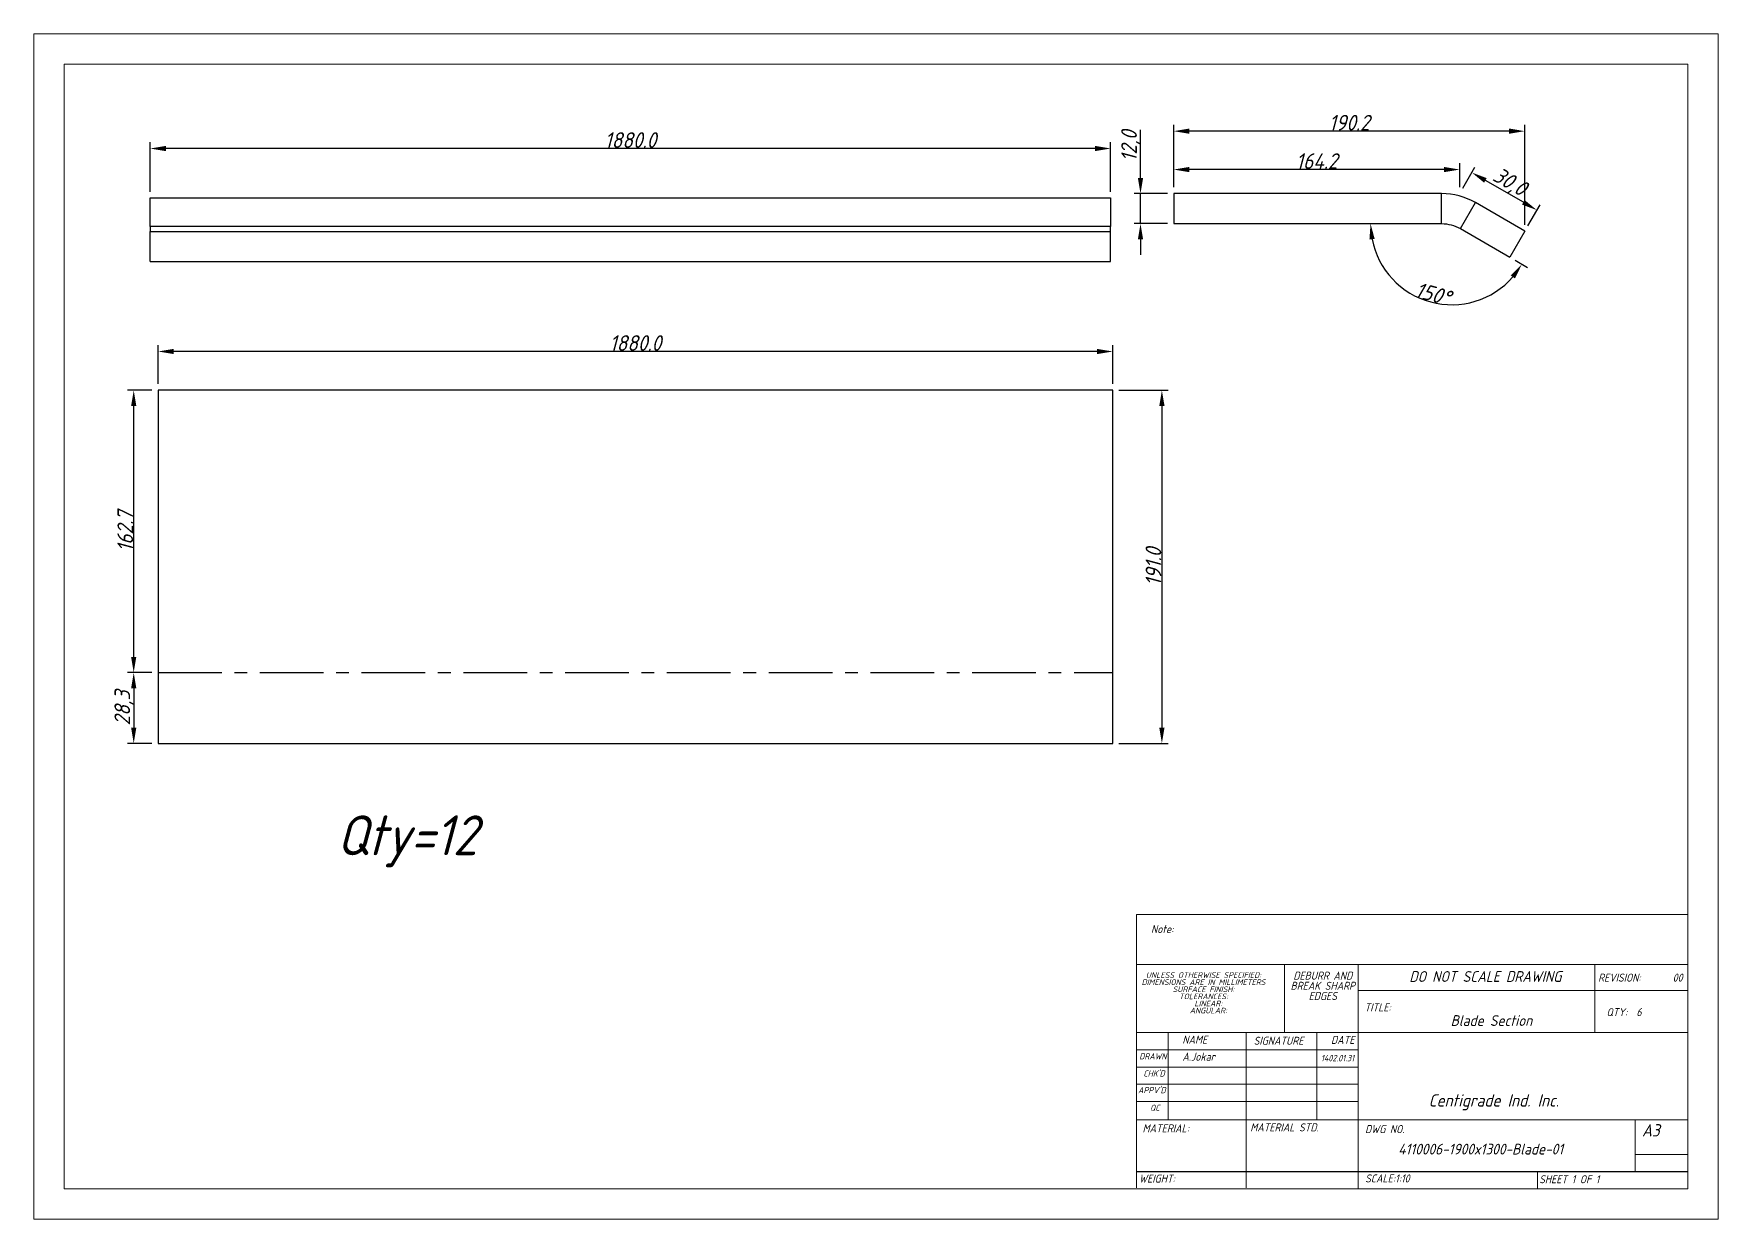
# Model space of a CAD drawing. Header units: millimetres. Extents: x -1142 to 2568, y 2116 to 2589.
# Drawn here: x -1142 to -469, y 2116 to 2589 of the extents above; entities that cross this region are included whole.
import ezdxf

# ---------------------------------------------------------------- set-up
doc = ezdxf.new("R2010")
doc.units = ezdxf.units.MM
doc.header["$LTSCALE"] = 2
doc.header["$PDSIZE"] = -1
doc.linetypes.add('CENTERX2', pattern=[20.32, 12.7, -2.54, 2.54, -2.54])
doc.linetypes.add('SLD-Solid', pattern=[0])
doc.styles.add('GENISO', font='geniso.shx', dxfattribs={"oblique": 15})
doc.dimstyles.new('Scale', dxfattribs={"dimscale": 2.5, "dimtxt": 2.5, "dimasz": 2.5, "dimexe": 1, "dimexo": 1, "dimgap": 0.1, "dimtad": 1, "dimdec": 1, "dimzin": 0, "dimtxsty": 'GENISO', "dimcen": 2.5, "dimclrd": 1, "dimclre": 1, "dimclrt": 256, "dimadec": 0, "dimazin": 0, "dimtfac": 1, "dimtdec": 1, "dimtmove": 0, "dimatfit": 3, "dimfxl": 1, "dimtzin": 0, "dimlwd": -1, "dimlwe": -1, "dimarcsym": 0})

# ---------------------------------------------------------------- blocks, each defined once
blk = doc.blocks.new('*D32')
at = {"color": 1, "transparency": 16777216}
for p, q in [((-1095.35, 2525.88), (-1095.35, 2545.63)), ((-718.09, 2543.13), (-1089.1, 2543.13)), ((-711.84, 2525.88), (-711.84, 2545.63))]:
    blk.add_line(p, q, dxfattribs=at)
for points in [[(-1089.1, 2544.18), (-1089.1, 2542.09), (-1095.35, 2543.13)], [(-718.09, 2544.18), (-718.09, 2542.09), (-711.84, 2543.13)]]:
    blk.add_solid(points, dxfattribs=at)
at = {"layer": 'Defpoints', "color": 0, "transparency": 16777216}
for p in [(-1095.35, 2543.13), (-1095.35, 2523.38), (-711.84, 2523.38)]:
    blk.add_point(p, dxfattribs=at)
at = {"transparency": 16777216, "insert": (-903.59, 2546.51), "char_height": 6.25, "attachment_point": 5, "style": 'GENISO'}
blk.add_mtext('1880.0', dxfattribs=at)
blk = doc.blocks.new('*D23')
at = {"color": 1, "transparency": 16777216}
for p, q in [((-686.67, 2527.65), (-686.67, 2552.56)), ((-552.72, 2550.06), (-680.42, 2550.06)), ((-546.47, 2512.65), (-546.47, 2552.56))]:
    blk.add_line(p, q, dxfattribs=at)
for points in [[(-680.42, 2551.11), (-680.42, 2549.02), (-686.67, 2550.06)], [(-552.72, 2551.11), (-552.72, 2549.02), (-546.47, 2550.06)]]:
    blk.add_solid(points, dxfattribs=at)
at = {"layer": 'Defpoints', "color": 0, "transparency": 16777216}
for p in [(-686.67, 2550.06), (-686.67, 2525.15), (-546.47, 2510.15)]:
    blk.add_point(p, dxfattribs=at)
at = {"transparency": 16777216, "insert": (-616.57, 2553.44), "char_height": 6.25, "attachment_point": 5, "style": 'GENISO'}
blk.add_mtext('190.2', dxfattribs=at)
blk = doc.blocks.new('*D24')
at = {"color": 1, "transparency": 16777216}
for p, q in [((-571.2, 2527.32), (-566.37, 2535.69)), ((-547.05, 2521.65), (-562.2, 2530.4)), ((-545.22, 2512.32), (-540.38, 2520.69))]:
    blk.add_line(p, q, dxfattribs=at)
for points in [[(-561.68, 2531.31), (-562.72, 2529.5), (-567.62, 2533.53)], [(-546.53, 2522.56), (-547.57, 2520.75), (-541.63, 2518.53)]]:
    blk.add_solid(points, dxfattribs=at)
at = {"layer": 'Defpoints', "color": 0, "transparency": 16777216}
for p in [(-567.62, 2533.53), (-572.45, 2525.15), (-546.47, 2510.15)]:
    blk.add_point(p, dxfattribs=at)
at = {"transparency": 16777216, "insert": (-552.7, 2529.36), "char_height": 6.25, "attachment_point": 5, "rotation": 330, "style": 'GENISO'}
blk.add_mtext('30,0', dxfattribs=at)
blk = doc.blocks.new('*D25')
at = {"color": 1, "transparency": 16777216}
for p, q in [((-686.67, 2527.65), (-686.67, 2537.24)), ((-572.45, 2527.65), (-572.45, 2537.24)), ((-578.7, 2534.74), (-680.42, 2534.74))]:
    blk.add_line(p, q, dxfattribs=at)
for points in [[(-680.42, 2535.78), (-680.42, 2533.7), (-686.67, 2534.74)], [(-578.7, 2535.78), (-578.7, 2533.7), (-572.45, 2534.74)]]:
    blk.add_solid(points, dxfattribs=at)
at = {"layer": 'Defpoints', "color": 0, "transparency": 16777216}
for p in [(-686.67, 2534.74), (-686.67, 2525.15), (-572.45, 2525.15)]:
    blk.add_point(p, dxfattribs=at)
at = {"transparency": 16777216, "insert": (-629.56, 2538.11), "char_height": 6.25, "attachment_point": 5, "style": 'GENISO'}
blk.add_mtext('164.2', dxfattribs=at)
blk = doc.blocks.new('*D26')
at = {"color": 1, "transparency": 16777216}
for p, q in [((-699.92, 2531.4), (-699.92, 2550.59)), ((-689.17, 2525.15), (-702.42, 2525.15)), ((-699.92, 2513.15), (-699.92, 2525.15)), ((-689.17, 2513.15), (-702.42, 2513.15)), ((-699.92, 2506.9), (-699.92, 2500.65))]:
    blk.add_line(p, q, dxfattribs=at)
for points in [[(-700.96, 2531.4), (-698.88, 2531.4), (-699.92, 2525.15)], [(-700.96, 2506.9), (-698.88, 2506.9), (-699.92, 2513.15)]]:
    blk.add_solid(points, dxfattribs=at)
at = {"layer": 'Defpoints', "color": 0, "transparency": 16777216}
for p in [(-699.92, 2525.15), (-686.67, 2525.15), (-686.67, 2513.15)]:
    blk.add_point(p, dxfattribs=at)
at = {"transparency": 16777216, "insert": (-703.76, 2544.12), "char_height": 6.25, "attachment_point": 5, "rotation": 90, "style": 'GENISO'}
blk.add_mtext('12,0', dxfattribs=at)
blk = doc.blocks.new('*D27')
at = {"color": 1, "transparency": 16777216}
blk.add_line((-550.31, 2498.51), (-545.45, 2495.7), dxfattribs=at)
blk.add_arc((-575.67, 2513.15), 32.39, 191.07176, 318.92824, dxfattribs=at)
for points in [[(-608.5, 2506.83), (-606.42, 2507.03), (-608.06, 2513.15)], [(-552.09, 2492.47), (-550.4, 2491.26), (-547.61, 2496.95)]]:
    blk.add_solid(points, dxfattribs=at)
at = {"layer": 'Defpoints', "color": 0, "transparency": 16777216}
for p in [(-686.67, 2513.15), (-579.69, 2513.15), (-572.19, 2511.14), (-552.47, 2499.76), (-596.49, 2488.34)]:
    blk.add_point(p, dxfattribs=at)
at = {"transparency": 16777216, "insert": (-583.18, 2485.12), "char_height": 6.25, "attachment_point": 5, "rotation": 345, "style": 'GENISO'}
blk.add_mtext('150°', dxfattribs=at)
blk = doc.blocks.new('*D28')
at = {"color": 1, "transparency": 16777216}
for p, q in [((-708.52, 2446.64), (-688.88, 2446.64)), ((-691.38, 2440.39), (-691.38, 2311.89)), ((-708.52, 2305.64), (-688.88, 2305.64))]:
    blk.add_line(p, q, dxfattribs=at)
for points in [[(-692.42, 2440.39), (-690.33, 2440.39), (-691.38, 2446.64)], [(-692.42, 2311.89), (-690.33, 2311.89), (-691.38, 2305.64)]]:
    blk.add_solid(points, dxfattribs=at)
at = {"layer": 'Defpoints', "color": 0, "transparency": 16777216}
for p in [(-711.02, 2446.64), (-711.02, 2305.64), (-691.38, 2305.64)]:
    blk.add_point(p, dxfattribs=at)
at = {"transparency": 16777216, "insert": (-694.75, 2376.14), "char_height": 6.25, "attachment_point": 5, "rotation": 90, "style": 'GENISO'}
blk.add_mtext('191.0', dxfattribs=at)
blk = doc.blocks.new('*D29')
at = {"color": 1, "transparency": 16777216}
for p, q in [((-1092.21, 2449.14), (-1092.21, 2464.61)), ((-717.27, 2462.11), (-1085.96, 2462.11)), ((-711.02, 2449.14), (-711.02, 2464.61))]:
    blk.add_line(p, q, dxfattribs=at)
for points in [[(-1085.96, 2463.15), (-1085.96, 2461.07), (-1092.21, 2462.11)], [(-717.27, 2463.15), (-717.27, 2461.07), (-711.02, 2462.11)]]:
    blk.add_solid(points, dxfattribs=at)
at = {"layer": 'Defpoints', "color": 0, "transparency": 16777216}
for p in [(-1092.21, 2462.11), (-1092.21, 2446.64), (-711.02, 2446.64)]:
    blk.add_point(p, dxfattribs=at)
at = {"transparency": 16777216, "insert": (-901.61, 2465.48), "char_height": 6.25, "attachment_point": 5, "style": 'GENISO'}
blk.add_mtext('1880.0', dxfattribs=at)
blk = doc.blocks.new('*D30')
at = {"color": 1, "transparency": 16777216}
for p, q in [((-1094.71, 2333.94), (-1104.43, 2333.94)), ((-1101.93, 2327.69), (-1101.93, 2311.89)), ((-1094.71, 2305.64), (-1104.43, 2305.64))]:
    blk.add_line(p, q, dxfattribs=at)
for points in [[(-1102.97, 2327.69), (-1100.89, 2327.69), (-1101.93, 2333.94)], [(-1102.97, 2311.89), (-1100.89, 2311.89), (-1101.93, 2305.64)]]:
    blk.add_solid(points, dxfattribs=at)
at = {"layer": 'Defpoints', "color": 0, "transparency": 16777216}
for p in [(-1092.21, 2333.94), (-1101.93, 2305.64), (-1092.21, 2305.64)]:
    blk.add_point(p, dxfattribs=at)
at = {"transparency": 16777216, "insert": (-1105.77, 2319.79), "char_height": 6.25, "attachment_point": 5, "rotation": 90, "style": 'GENISO'}
blk.add_mtext('28,3', dxfattribs=at)
blk = doc.blocks.new('*D31')
at = {"color": 1, "transparency": 16777216}
for p, q in [((-1094.71, 2446.64), (-1104.43, 2446.64)), ((-1101.93, 2340.19), (-1101.93, 2440.39)), ((-1094.71, 2333.94), (-1104.43, 2333.94))]:
    blk.add_line(p, q, dxfattribs=at)
for points in [[(-1102.97, 2440.39), (-1100.89, 2440.39), (-1101.93, 2446.64)], [(-1102.97, 2340.19), (-1100.89, 2340.19), (-1101.93, 2333.94)]]:
    blk.add_solid(points, dxfattribs=at)
at = {"layer": 'Defpoints', "color": 0, "transparency": 16777216}
for p in [(-1101.93, 2446.64), (-1092.21, 2446.64), (-1092.21, 2333.94)]:
    blk.add_point(p, dxfattribs=at)
at = {"transparency": 16777216, "insert": (-1105.31, 2390.29), "char_height": 6.25, "attachment_point": 5, "rotation": 90, "style": 'GENISO'}
blk.add_mtext('162.7', dxfattribs=at)

msp = doc.modelspace()

# ---------------------------------------------------------------- linework, layer by layer
at = {"color": 7, "linetype": 'Continuous', "lineweight": 25}
for p, q in [((-1095.35, 2523.38), (-711.84, 2523.38)), ((-1095.35, 2512), (-1095.35, 2523.38)), ((-711.84, 2523.38), (-711.84, 2512)), ((-686.67, 2525.15), (-686.67, 2513.15)), ((-579.69, 2513.15), (-579.69, 2525.15)), ((-572.19, 2511.14), (-566.19, 2521.53)), ((-711.84, 2512), (-1095.35, 2512)), ((-1095.35, 2512), (-1095.35, 2509.99)), ((-1095.35, 2509.99), (-711.84, 2509.99)), ((-1095.35, 2497.99), (-1095.35, 2509.99)), ((-711.84, 2509.99), (-711.84, 2512)), ((-711.84, 2497.99), (-711.84, 2509.99)), ((-546.47, 2510.15), (-552.47, 2499.76)), ((-1095.35, 2497.99), (-711.84, 2497.99))]:
    msp.add_line(p, q, dxfattribs=at)
for p, q in [((-711.02, 2446.64), (-1092.21, 2446.64)), ((-1092.21, 2446.64), (-1092.21, 2305.64)), ((-711.02, 2305.64), (-711.02, 2446.64)), ((-1092.21, 2305.64), (-711.02, 2305.64)), ((-701.47, 2134.71), (-481.35, 2134.71))]:
    msp.add_line(p, q)
at = {"linetype": 'CENTERX2'}
msp.add_line((-1092.21, 2333.94), (-711.02, 2333.94), dxfattribs=at)
at = {"color": 7, "linetype": 'SLD-Solid', "lineweight": 0}
for p, q in [((-701.47, 2237.39), (-481.35, 2237.39)), ((-701.47, 2237.39), (-701.47, 2217.38)), ((-701.47, 2217.38), (-481.35, 2217.38)), ((-701.47, 2217.38), (-701.47, 2128.23)), ((-642.47, 2217.38), (-642.47, 2190.23)), ((-612.97, 2217.38), (-612.97, 2127.82)), ((-518.49, 2190.23), (-518.49, 2217.38)), ((-481.35, 2207.05), (-612.97, 2207.05)), ((-481.35, 2190.23), (-701.47, 2190.23)), ((-688.83, 2190.23), (-688.83, 2155.38)), ((-657.72, 2190.23), (-657.72, 2128.23)), ((-629.51, 2190.23), (-629.51, 2155.38)), ((-612.97, 2128.23), (-612.97, 2190.23)), ((-612.97, 2183.34), (-701.47, 2183.34)), ((-612.97, 2176.45), (-701.47, 2176.45)), ((-612.97, 2169.56), (-701.47, 2169.56)), ((-612.97, 2162.67), (-701.47, 2162.67)), ((-684.62, 2155.38), (-701.47, 2155.38)), ((-684.62, 2155.38), (-481.35, 2155.38)), ((-502.43, 2134.71), (-502.43, 2155.38)), ((-481.35, 2141.6), (-502.43, 2141.6)), ((-541.33, 2127.82), (-541.33, 2134.71))]:
    msp.add_line(p, q, dxfattribs=at)
for points in [[(-1141.87, 2588.97), (-469.2, 2588.97), (-469.2, 2115.67), (-1141.87, 2115.67)], [(-1129.71, 2576.81), (-481.35, 2576.81), (-481.35, 2127.82), (-1129.71, 2127.82)]]:
    msp.add_lwpolyline(points, close=True, dxfattribs=at)
at = {"color": 7, "linetype": 'Continuous', "lineweight": 25}
for points in [[(-546.47, 2510.15), (-566.19, 2521.53, 0.131652), (-579.69, 2525.15), (-686.67, 2525.15)], [(-686.67, 2513.15), (-579.69, 2513.15, -0.131652), (-572.19, 2511.14), (-552.47, 2499.76)]]:
    msp.add_lwpolyline(points, format="xyb", dxfattribs=at)

# ---------------------------------------------------------------- texts
at = {"style": 'GENISO', "oblique": 15}
msp.add_text('Qty=12', height=15.911, dxfattribs=at).set_placement((-1020.89, 2261.02))
at = {"attachment_point": 5, "style": 'GENISO'}
for s, insert, char_height in [('Note:', (-691.22, 2231.53), 3.196), ('UNLESS OTHERWISE SPECIFIED:', (-674.75, 2213.17), 2.237), ('DEBURR AND', (-627.14, 2212.93), 3.196), ('DO NOT SCALE DRAWING', (-562.22, 2212.59), 4.302), ('REVISION:       00', (-500.33, 2212.14), 3.1958), ('DIMENSIONS ARE IN MILLIMETERS', (-674.75, 2210.34), 2.237), ('SURFACE FINISH:', (-674.75, 2207.5), 2.237), ('BREAK SHARP', (-627.14, 2208.88), 3.1958), ('EDGES', (-627.14, 2204.82), 3.196), ('TOLERANCES:', (-674.75, 2204.66), 2.237), ('ANGULAR:', (-672.83, 2198.99), 2.237), ('LINEAR:', (-672.83, 2201.83), 2.237), ('TITLE:', (-605.21, 2200.25), 3.196), ('QTY:  6', (-506.85, 2198.36), 3.196), ('Blade Section', (-559.8, 2195.01), 4.302), ('NAME', (-678.26, 2187.39), 3.196), ('SIGNATURE', (-644.8, 2186.94), 3.196), ('DATE', (-619.17, 2187.29), 3.196), ('DRAWN', (-694.98, 2180.72), 2.458), ('A.Jokar', (-676.69, 2180.56), 3.196), ('1402.01.31', (-621.24, 2180.01), 2.557), ("CHK'D", (-694.5, 2173.88), 2.458), ("APPV'D", (-695.37, 2167.24), 2.458), ('QC', (-694.2, 2160.19), 2.458), ('Centigrade Ind. Inc.', (-558.86, 2162.38), 4.9166), ('MATERIAL:', (-689.82, 2151.99), 3.196), ('MATERIAL STD.', (-642.44, 2152.35), 3.1958), ('DWG NO.', (-602.4, 2151.68), 3.196), ('A3', (-496.15, 2151.18), 4.917), ('4110006-1900x1300-Blade-01', (-564.09, 2143.68), 4.302), ('WEIGHT:', (-693.33, 2131.92), 3.196), ('SCALE:1:10', (-601.34, 2131.99), 3.196), ('SHEET 1 OF 1', (-528.71, 2131.65), 3.1958)]:
    msp.add_mtext(s, dxfattribs=dict(at, insert=insert, char_height=char_height))

# ---------------------------------------------------------------- dimensions: what is measured, and where the dimension line sits
for base, p1, p2, text, picture, middle in [((-686.67, 2550.06), (-546.47, 2510.15), (-686.67, 2525.15), '190.2', '*D23', (-616.57, 2553.44)), ((-1095.35, 2543.13), (-711.84, 2523.38), (-1095.35, 2523.38), '1880.0', '*D32', (-903.59, 2546.51)), ((-686.67, 2534.74), (-572.45, 2525.15), (-686.67, 2525.15), '164.2', '*D25', (-629.56, 2538.11)), ((-1092.21, 2462.11), (-711.02, 2446.64), (-1092.21, 2446.64), '1880.0', '*D29', (-901.61, 2465.48))]:
    dim = msp.add_linear_dim(base=base, p1=p1, p2=p2, text=text, dimstyle='Scale')
    dim.commit()
    dim.dimension.update_dxf_attribs({"geometry": picture, "text_midpoint": middle})
for base, p1, p2, picture, middle in [((-699.92, 2525.15), (-686.67, 2513.15), (-686.67, 2525.15), '*D26', (-703.76, 2544.12)), ((-1101.93, 2305.64), (-1092.21, 2333.94), (-1092.21, 2305.64), '*D30', (-1105.77, 2319.79))]:
    dim = msp.add_linear_dim(base=base, p1=p1, p2=p2, angle=90, dimstyle='Scale')
    dim.commit()
    dim.dimension.update_dxf_attribs({"geometry": picture, "text_midpoint": middle})
dim = msp.add_aligned_dim(p1=(-546.47, 2510.15), p2=(-572.45, 2525.15), distance=-9.68, dimstyle='Scale')
dim.commit()
dim.dimension.update_dxf_attribs({"geometry": '*D24', "text_midpoint": (-552.7, 2529.36)})
dim = msp.add_angular_dim_2l(base=(-596.49, 2488.34), line1=((-686.67, 2513.15), (-579.69, 2513.15)), line2=((-572.19, 2511.14), (-552.47, 2499.76)), dimstyle='Scale')
dim.commit()
dim.dimension.update_dxf_attribs({"geometry": '*D27', "text_midpoint": (-583.18, 2485.12)})
for base, p1, p2, text, picture, middle in [((-1101.93, 2446.64), (-1092.21, 2333.94), (-1092.21, 2446.64), '162.7', '*D31', (-1105.31, 2390.29)), ((-691.38, 2305.64), (-711.02, 2446.64), (-711.02, 2305.64), '191.0', '*D28', (-694.75, 2376.14))]:
    dim = msp.add_linear_dim(base=base, p1=p1, p2=p2, angle=90, text=text, dimstyle='Scale')
    dim.commit()
    dim.dimension.update_dxf_attribs({"geometry": picture, "text_midpoint": middle})

doc.saveas('drawing.dxf')
